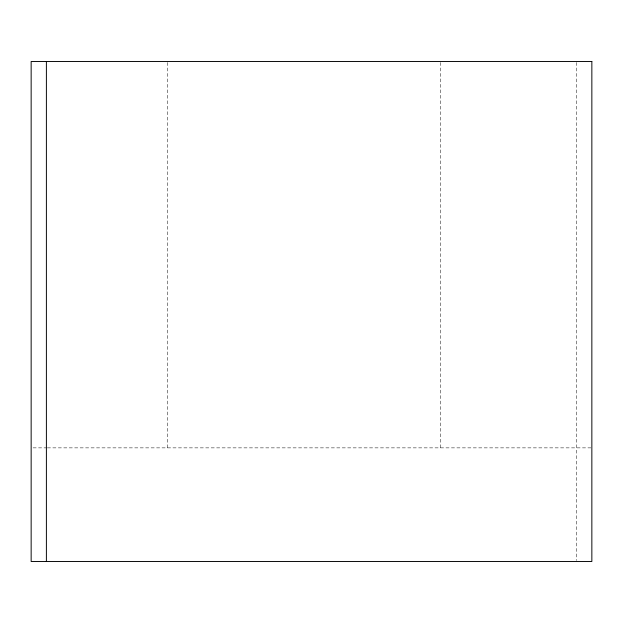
<?xml version="1.0" encoding="UTF-8"?>
<svg xmlns="http://www.w3.org/2000/svg" width="623" height="623" viewBox="0 0 623 623"><rect width="100%" height="100%" fill="white"/><g stroke="black" fill="none" stroke-linecap="round" stroke-linejoin="round"><path stroke-width="0.47" stroke-dasharray="3.12 2.34" d="M33.081 447.867L46.709 447.867M47.364 447.867L590.877 447.867M576.61 62.471L576.61 560.529M440.243 62.471L440.243 447.867M167.517 62.471L167.517 447.867"/><path stroke-width="0.93" d="M46.39 61.498L46.39 561.502M591.85 61.498L31.15 61.498L31.15 561.502L591.85 561.502L591.85 61.498"/></g></svg>
